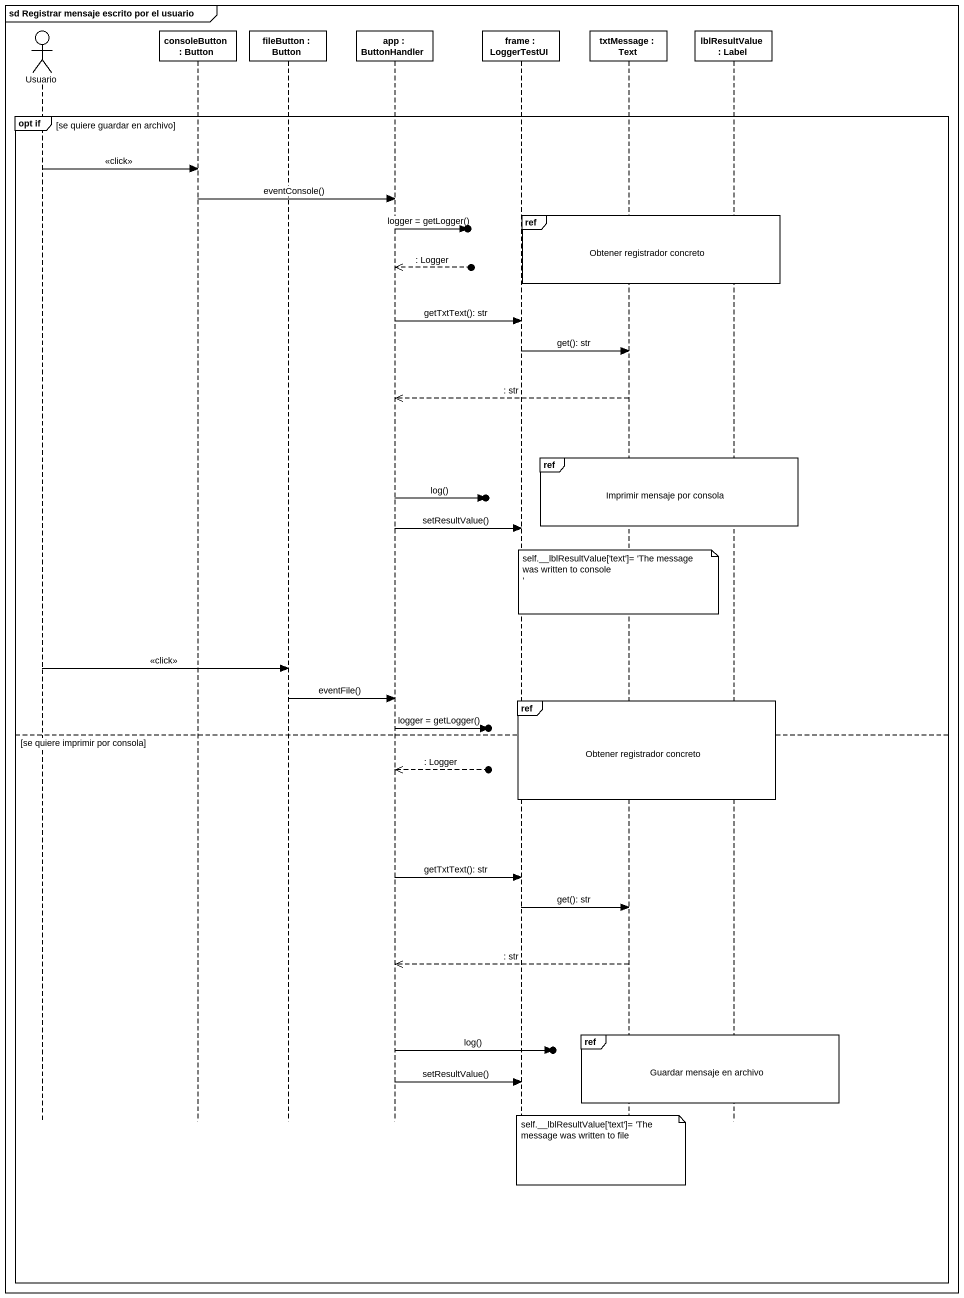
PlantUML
@startuml
mainframe sd Registrar mensaje escrito por el usuario
hide footbox
actor Usuario
participant "consoleButton : Button" as consoleButton
participant "fileButton : Button" as fileButton
participant "app : ButtonHandler" as app
participant "frame : LoggerTestUI" as frame_
participant "txtMessage : Text" as txtMessage
participant "lblResultValue : Label" as lblResultValue

group opt if [se quiere guardar en archivo]
  Usuario -> consoleButton : <<click>>
  consoleButton -> app : eventConsole()
  ref over txtMessage, lblResultValue : Obtener registrador concreto
  app ->o] : logger = getLogger()
  app <<--o] : : Logger
  app -> frame_ : getTxtText(): str
  frame_ -> txtMessage : get(): str
  txtMessage -->> app : : str
  ref over txtMessage, lblResultValue : Imprimir mensaje por consola
  app ->o] : log()
  app -> frame_ : setResultValue()
  note over txtMessage
    self.__lblResultValue['text']= 'The message was written to console
    ~'
  end note
  Usuario -> fileButton : <<click>>
  fileButton -> app : eventFile()
  ref over frame_, txtMessage, lblResultValue : Obtener registrador concreto
  app ->o] : logger = getLogger()
else se quiere imprimir por consola
  app <<--o] : : Logger
  app -> frame_ : getTxtText(): str
  frame_ -> txtMessage : get(): str
  txtMessage -->> app : : str
  ref over txtMessage, lblResultValue : Guardar mensaje en archivo
  app ->o] : log()
  app -> frame_ : setResultValue()
  note over txtMessage : self.__lblResultValue['text']= 'The message was written to file
end
@enduml
